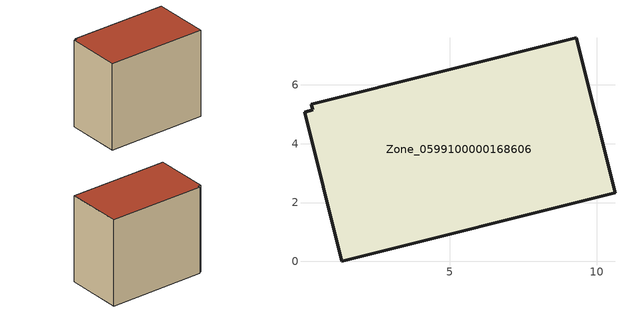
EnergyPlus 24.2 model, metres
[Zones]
Zone_0599100000168606
 floor ground (C_G): 0.05,5.08 0.33,5.16 0.28,5.35 9.29,7.61 10.62,2.33 1.32,0 z0
 wall outside (C_F): 10.62,2.33 9.29,7.61 0.28,5.35 0.33,5.16 0.05,5.08 1.32,0 10.62,2.33 z0:8.35
 roof outside (C_R): 0.33,5.16 0.05,5.08 1.32,0 10.62,2.33 9.29,7.61 0.28,5.35 z8.35
[BUILDING]
Pand.0599100000168606: North Axis=0; Terrain=City; Loads Convergence Tolerance Value=0.04; Temperature Convergence Tolerance Value=0.4; Solar Distribution=FullExterior; Maximum Number of Warmup Days=25; Minimum Number of Warmup Days=1
[Site:Location]
Rotterdam.The.Hague.AP_ZH_NLD Design_Conditions: Latitude=51.96; Longitude=4.45; Time Zone=1; Elevation=-4.5
[SITE:GROUNDTEMPERATURE:BUILDINGSURFACE]
18, 18, 18, 18, 18, 18, 18, 18, 18, 18, 18, 18
[MATERIAL] Thermal Absorptance=0.9; Solar Absorptance=0.7; Visible Absorptance=0.7
Name | Roughness | Thickness | Conductivity | Density | Specific Heat
G.TI.1975-1991 | MediumSmooth | 0.15 | 0.288461 | 540 | 1210
F.TI.1975-1991 | Rough | 0.3 | 0.230769 | 1920 | 840
R.TI.1975-1991 | MediumRough | 0.2 | 0.153846 | 1500 | 1000
[CONSTRUCTION]
C_G: G.TI.1975-1991
C_F: F.TI.1975-1991
C_R: R.TI.1975-1991
[ZONE]
Zone_0599100000168606: Type=1; Multiplier=1; Ceiling Height=Autocalculate; Volume=Autocalculate; Floor Area=autocalculate; Part of Total Floor Area=Yes
[ZONEINFILTRATION:DESIGNFLOWRATE]
Infil_Zone_0599100000168606: Zone or ZoneList or Space or SpaceList=Zone_0599100000168606; Schedule=AlwaysOn; Design Flow Rate Calculation Method=Flow/Area; Flow Rate per Floor Area=0.003; Constant Term Coefficient=1; Temperature Term Coefficient=0; Velocity Term Coefficient=0; Velocity Squared Term Coefficient=0
[HVACTEMPLATE:ZONE:IDEALLOADSAIRSYSTEM]
Zone_0599100000168606: Maximum Heating Supply Air Temperature=50; Minimum Cooling Supply Air Temperature=13; Maximum Heating Supply Air Humidity Ratio=0.0156; Minimum Cooling Supply Air Humidity Ratio=0.0077; Heating Limit=NoLimit; Cooling Limit=NoLimit; Dehumidification Control Type=ConstantSensibleHeatRatio; Cooling Sensible Heat Ratio=0.7; Dehumidification Setpoint=60; Humidification Control Type=None; Humidification Setpoint=30; Outdoor Air Method=None; Outdoor Air Flow Rate per Person=0.00944; Outdoor Air Flow Rate per Zone Floor Area=0; Outdoor Air Flow Rate per Zone=0; Demand Controlled Ventilation Type=None; Outdoor Air Economizer Type=NoEconomizer; Heat Recovery Type=None; Sensible Heat Recovery Effectiveness=0.7; Latent Heat Recovery Effectiveness=0.65
[ZONECONTROL:THERMOSTAT]
ThermostatControl_Zone_0599100000168606: Zone or ZoneList=Zone_0599100000168606; Control Type Schedule=DualSetpointControlType; Control 1=Thermostat_Zone_0599100000168606; Temperature Difference Between Cutout And Setpoint=0
[THERMOSTATSETPOINT:DUALSETPOINT]
Thermostat_Zone_0599100000168606: Heating Setpoint Temperature Schedule=HeatingSetpoint_Zone_0599100000168606; Cooling Setpoint Temperature Schedule=CoolingSetpoint_Zone_0599100000168606
[SCHEDULE:COMPACT]
HeatingSetpoint_Zone_0599100000168606: Through: 12/31, For: AllDays, Until: 24:00, 21
CoolingSetpoint_Zone_0599100000168606: Through: 12/31, For: AllDays, Until: 24:00, 24
DualSetpointControlType: Through: 12/31, For: AllDays, Until: 24:00, 4
AlwaysOn: Through: 12/31, For: AllDays, Until: 24:00, 1
